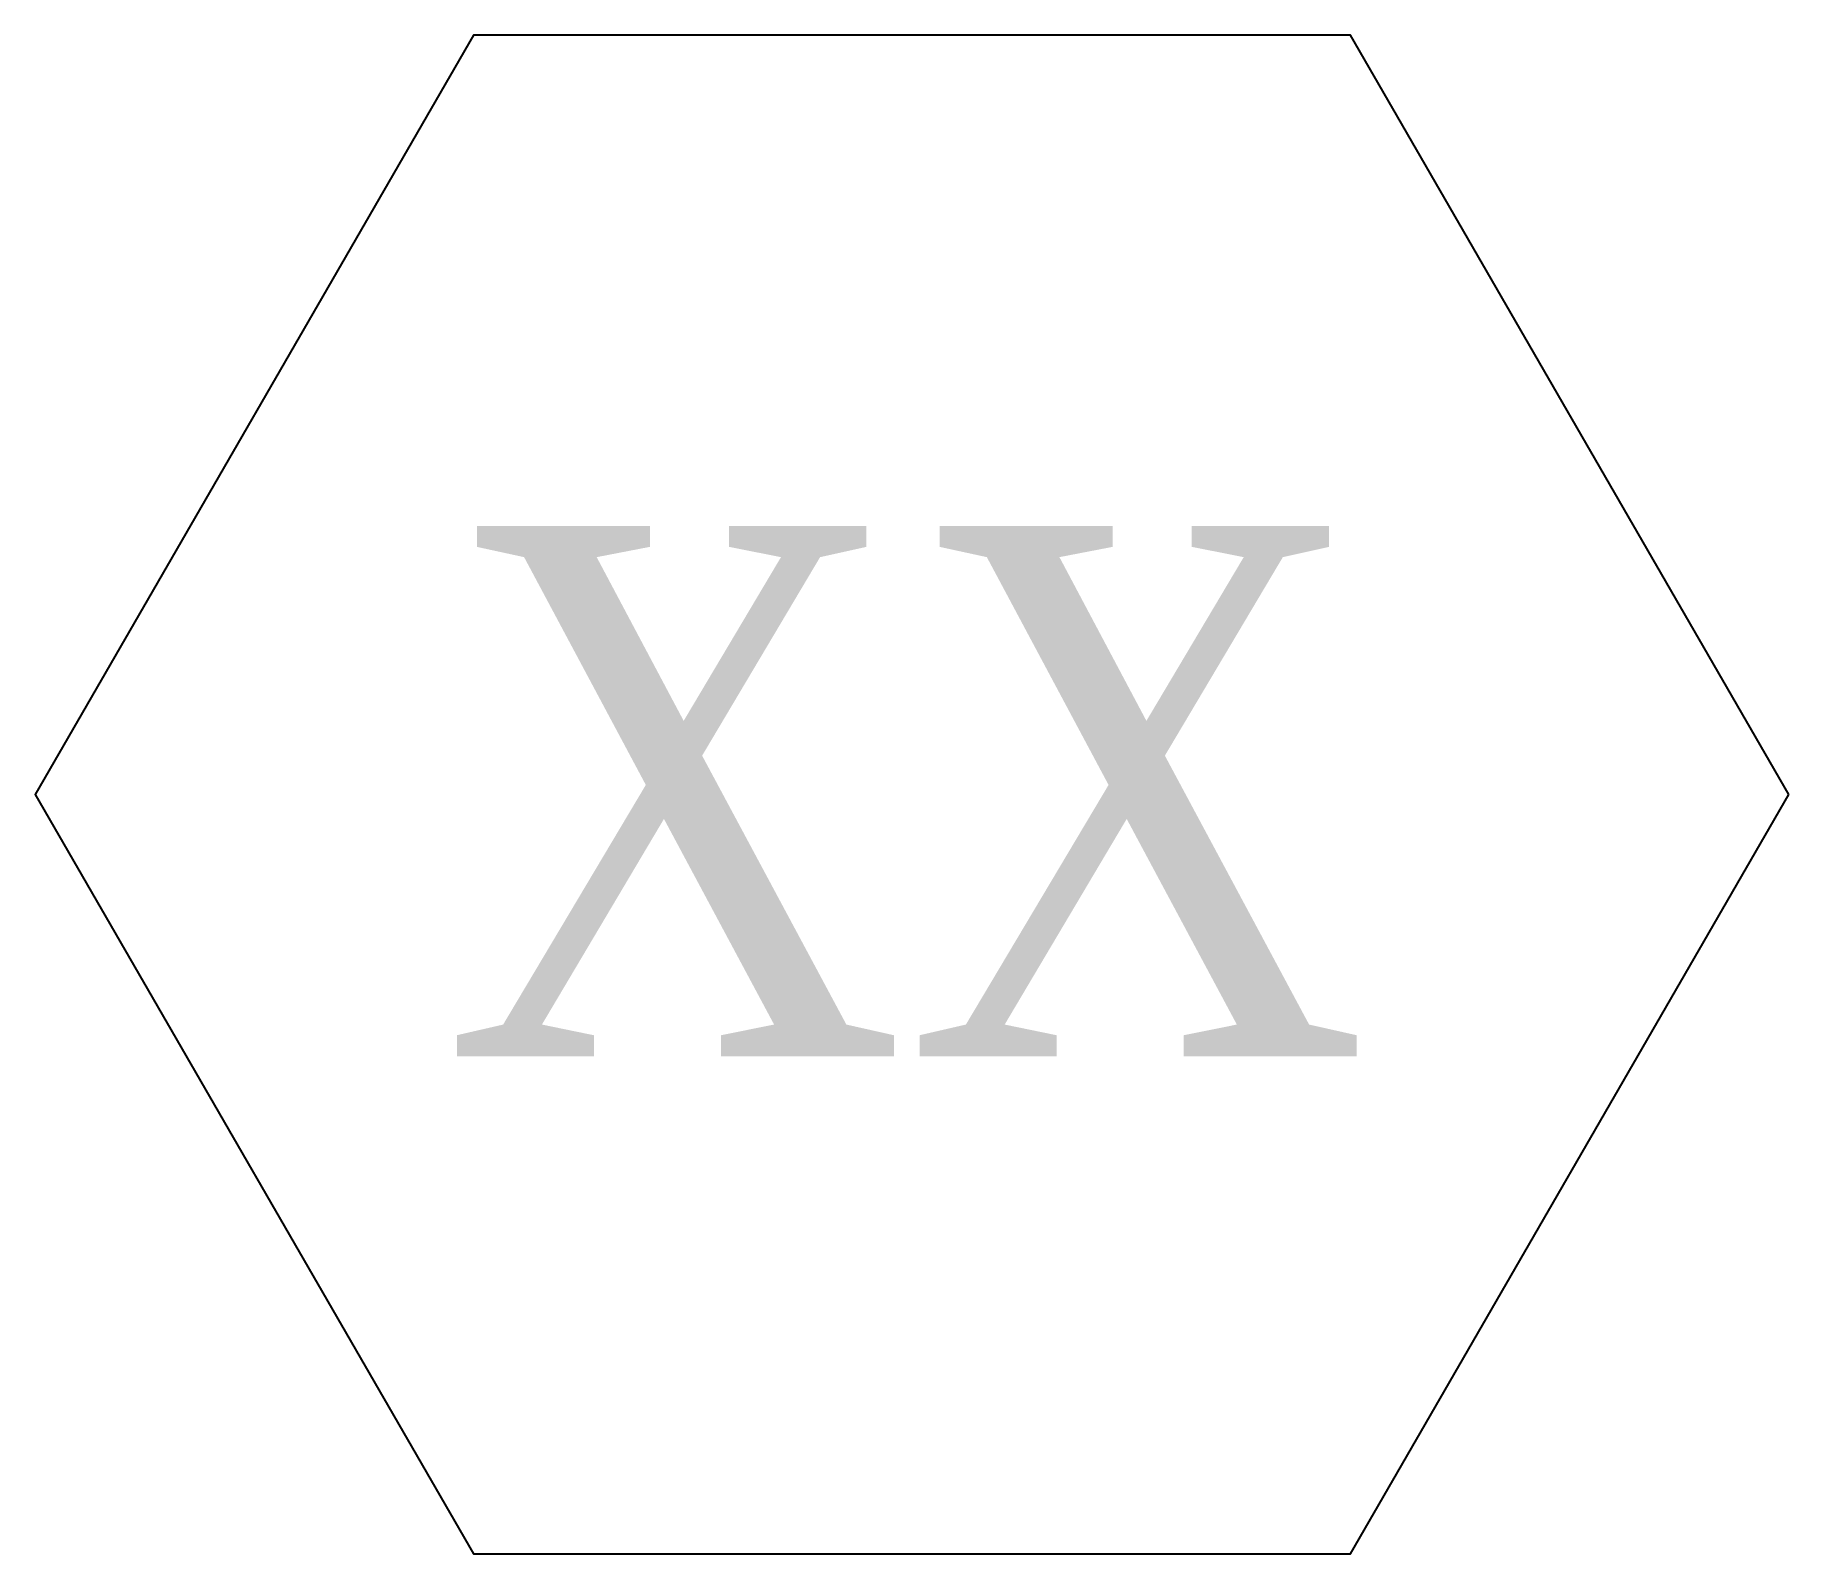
# Model space of a CAD drawing. Header units: millimetres. Extents: x -3.97 to 3.97, y -3.44 to 3.44.
import ezdxf
from ezdxf.enums import TextEntityAlignment as Align

# ---------------------------------------------------------------- set-up
doc = ezdxf.new("R2010")
doc.units = ezdxf.units.MM
doc.header["$MEASUREMENT"] = 0
doc.layers.add('0 @ 1', color=7, linetype='Continuous')
doc.styles.add('SerifAttr', font='times_0.ttf', dxfattribs={"width": 0.8})

# ---------------------------------------------------------------- blocks, each defined once
blk = doc.blocks.new('Window Tag')
blk.add_lwpolyline([(3.9688, 0), (1.9844, 3.437), (-1.9844, 3.437), (-3.9687, 0), (-1.9844, -3.437), (1.9844, -3.437)], close=True)
at = {"style": 'SerifAttr', "width": 0.8}
blk.add_attdef('TAG', text='', height=2.4, dxfattribs=at).set_placement((-0.0294, 0.0156), align=Align.MIDDLE)
blk.add_attdef('REMARKS', (3.7951, -4.7133), '', height=2.4, dxfattribs=at)

msp = doc.modelspace()

# ---------------------------------------------------------------- block references
at = {"layer": '0 @ 1'}
msp.add_blockref('Window Tag', (0, 0), dxfattribs=at).add_auto_attribs({'TAG': 'XX'})

doc.saveas('drawing.dxf')
